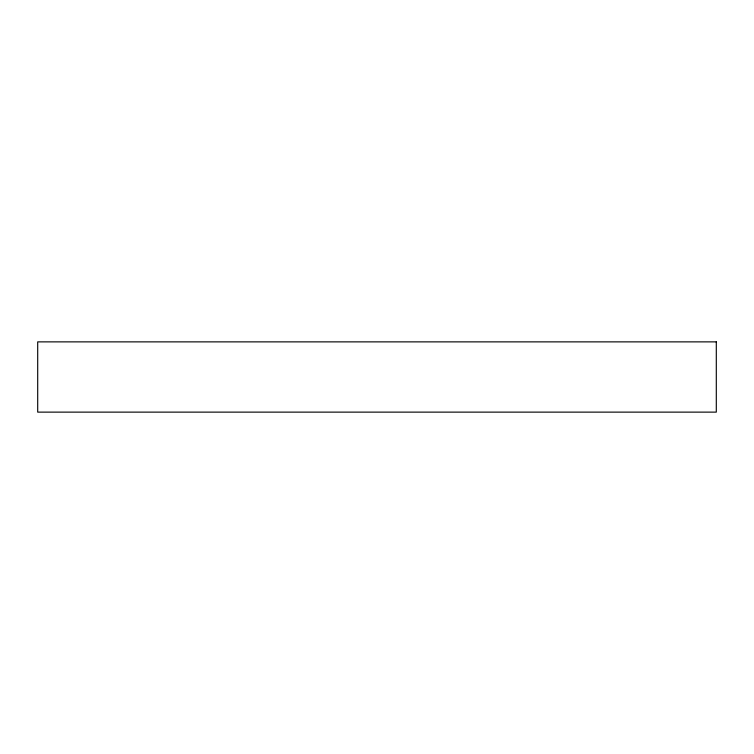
<?xml version="1.0" encoding="UTF-8"?>
<svg xmlns="http://www.w3.org/2000/svg" width="754" height="754" viewBox="0 0 754 754"><rect width="100%" height="100%" fill="white"/><g stroke="black" fill="none" stroke-linecap="round" stroke-linejoin="round"><path stroke-width="1.13" d="M716.3 341.873L37.7 341.873L37.7 412.127L716.3 412.127L716.3 341.873"/></g></svg>
